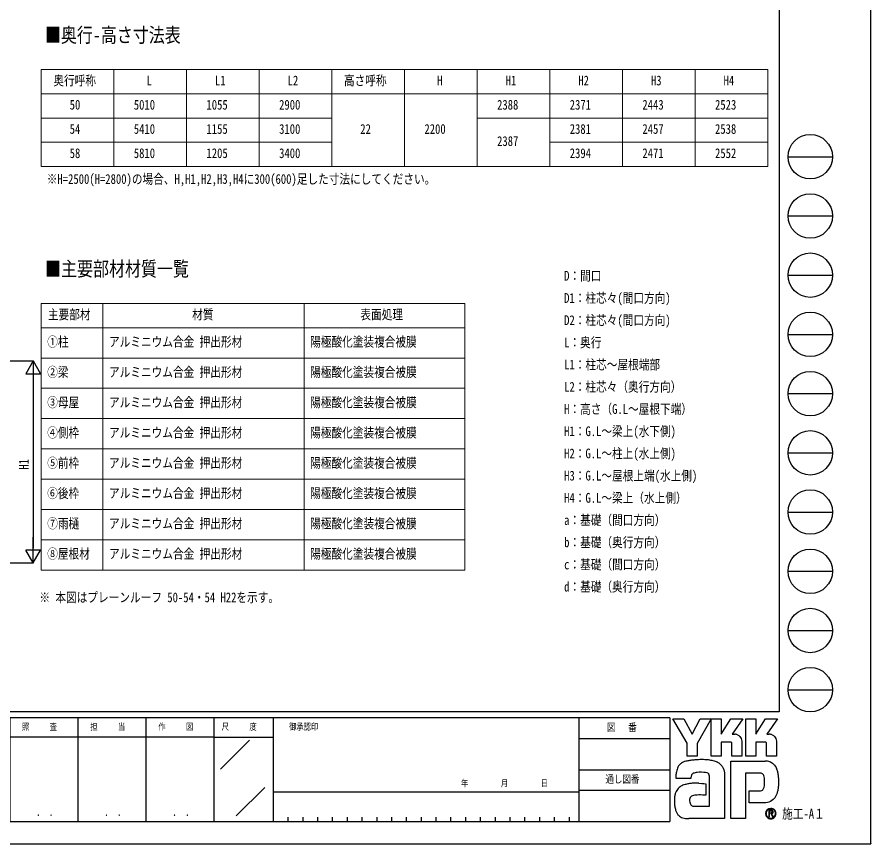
# Model space of a CAD drawing. Units: millimetres, scale not verified. Extents: x -14718 to 14718, y -10396 to 10396.
# Drawn here: x 4620 to 14718, y -10396 to -623 of the extents above; entities that cross this region are included whole.
import ezdxf
from ezdxf.enums import TextEntityAlignment as Align

# ---------------------------------------------------------------- set-up
doc = ezdxf.new("R2010")
doc.units = ezdxf.units.MM
doc.header["$LTSCALE"] = 50
doc.layers.add('0-1_TABLE1', color=7, linetype='Continuous', lineweight=18)
for name, color, linetype in [('0-2_USER1', 3, 'Continuous'), ('0-4_YKK_A1', 4, 'Continuous'), ('0-5_YKK_D', 6, 'Continuous'), ('0-6_YKK_ZWAK', 7, 'Continuous')]:
    doc.layers.add(name, color=color, linetype=linetype)
doc.styles.add('ＭＳ ゴシック', font='')
doc.styles.get('ＭＳ ゴシック').set_extended_font_data('MS Gothic')

msp = doc.modelspace()

# ---------------------------------------------------------------- linework, layer by layer
at = {"layer": '0-1_TABLE1'}
for p, q in [((4904.94, -1243.43), (13496.68, -1243.43)), ((4904.94, -1243.43), (4904.94, -2389)), ((5764.12, -1243.43), (5764.12, -2389)), ((6623.29, -1243.43), (6623.29, -2389)), ((7482.46, -1243.43), (7482.46, -2389)), ((8341.64, -1243.43), (8341.64, -2389)), ((9200.81, -1243.43), (9200.81, -2389)), ((10059.98, -1243.43), (10059.98, -2389)), ((10919.16, -1243.43), (10919.16, -2389)), ((11778.33, -1243.43), (11778.33, -2389)), ((12637.5, -1243.43), (12637.5, -2389)), ((13496.68, -1243.43), (13496.68, -2389)), ((4904.94, -1529.82), (13496.68, -1529.82)), ((4904.94, -1816.21), (8341.64, -1816.21)), ((10059.98, -1816.21), (13496.68, -1816.21)), ((4904.94, -2102.6), (8341.64, -2102.6)), ((10919.16, -2102.6), (13496.68, -2102.6)), ((4904.94, -2389), (13496.68, -2389)), ((4904.94, -4008.99), (9916.79, -4008.99)), ((4904.94, -4008.99), (4904.94, -7159.3)), ((5635.8, -4008.99), (5635.8, -7159.3)), ((8013.97, -4008.99), (8013.97, -7159.3)), ((9916.79, -4008.99), (9916.79, -7159.3)), ((4904.94, -4295.39), (9916.79, -4295.39)), ((4904.94, -4653.37), (9916.79, -4653.37)), ((4904.94, -5011.36), (9916.79, -5011.36)), ((4904.94, -5369.35), (9916.79, -5369.35)), ((4904.94, -5727.34), (9916.79, -5727.34)), ((4904.94, -6085.33), (9916.79, -6085.33)), ((4904.94, -6443.32), (9916.79, -6443.32)), ((4904.94, -6801.31), (9916.79, -6801.31)), ((4904.94, -7159.3), (9916.79, -7159.3))]:
    msp.add_line(p, q, dxfattribs=at)
at = {"layer": '0-4_YKK_A1'}
msp.add_line((-782.32, -7074.3), (4716.09, -7074.3), dxfattribs=at)
at = {"layer": '0-5_YKK_D'}
for p, q in [((3643.37, -4686.6), (4812.36, -4686.6)), ((4811.36, -4686.6), (4723.86, -4838.16)), ((4811.36, -4686.6), (4898.86, -4838.16)), ((4811.36, -4686.6), (4811.36, -4989.71)), ((4723.86, -4838.16), (4898.86, -4838.16)), ((4811.36, -4861.6), (4811.36, -6899.3)), ((4811.36, -7074.3), (4811.36, -6771.19)), ((4811.36, -7074.3), (4723.86, -6922.74)), ((4898.86, -6922.74), (4723.86, -6922.74)), ((4811.36, -7074.3), (4898.86, -6922.74)), ((4413.67, -7074.3), (4812.36, -7074.3))]:
    msp.add_line(p, q, dxfattribs=at)
msp.add_circle((14715.1, -10393.8), 2.4, dxfattribs=at)
at = {"layer": '0-6_YKK_ZWAK'}
for p, q in [((13632.57, 9713.7), (13632.57, -8836.3)), ((13737.57, -2273.8), (14262.57, -2273.8)), ((13737.57, -2973.8), (14262.57, -2973.8)), ((13737.57, -3673.8), (14262.57, -3673.8)), ((13737.57, -4373.8), (14262.57, -4373.8)), ((13737.57, -5073.8), (14262.57, -5073.8)), ((13737.57, -5773.8), (14262.57, -5773.8)), ((13737.57, -6473.8), (14262.57, -6473.8)), ((13737.57, -7173.8), (14262.57, -7173.8)), ((13737.57, -7873.8), (14262.57, -7873.8)), ((13737.57, -8573.8), (14262.57, -8573.8)), ((13632.57, -8836.3), (-13667.43, -8836.3)), ((5337.57, -8906.3), (5337.57, -10131.3)), ((6142.57, -8906.3), (6142.57, -10131.3)), ((6947.57, -8906.3), (6947.57, -10131.3)), ((7647.57, -8906.3), (6947.57, -8906.3)), ((11261.32, -8906.3), (7647.57, -8906.3)), ((7647.57, -8906.3), (7647.57, -10131.3)), ((11261.32, -8906.3), (11261.32, -10131.3)), ((12337.57, -8906.3), (11261.32, -8906.3)), ((12337.57, -8906.3), (12337.57, -10131.3)), ((6947.57, -9133.8), (4532.57, -9133.8)), ((6947.57, -9133.8), (7647.57, -9133.8)), ((7024.87, -9512.82), (7367.63, -9170.05)), ((11261.32, -9151.3), (12337.57, -9151.3)), ((11261.32, -9518.8), (12337.57, -9518.8)), ((7212.35, -10064.76), (7549.12, -9727.99)), ((7647.57, -9781.3), (11261.32, -9781.3)), ((12337.57, -9763.8), (11261.32, -9763.8)), ((7822.57, -10078.8), (7822.57, -10131.3)), ((7997.57, -10078.8), (7997.57, -10131.3)), ((8172.57, -10078.8), (8172.57, -10131.3)), ((8347.57, -10078.8), (8347.57, -10131.3)), ((8522.57, -10078.8), (8522.57, -10131.3)), ((8697.57, -10078.8), (8697.57, -10131.3)), ((8872.57, -10078.8), (8872.57, -10131.3)), ((9047.57, -10078.8), (9047.57, -10131.3)), ((9222.57, -10078.8), (9222.57, -10131.3)), ((9397.57, -10078.8), (9397.57, -10131.3)), ((9572.57, -10078.8), (9572.57, -10131.3)), ((9747.57, -10078.8), (9747.57, -10131.3)), ((9922.57, -10078.8), (9922.57, -10131.3)), ((10097.57, -10078.8), (10097.57, -10131.3)), ((10272.57, -10078.8), (10272.57, -10131.3)), ((10447.57, -10078.8), (10447.57, -10131.3)), ((10622.57, -10078.8), (10622.57, -10131.3)), ((10797.57, -10078.8), (10797.57, -10131.3)), ((10972.57, -10078.8), (10972.57, -10131.3)), ((11147.57, -10078.8), (11147.57, -10131.3)), ((13533.36, -10092.73), (13533.36, -10092.73)), ((4532.57, -10131.3), (6947.57, -10131.3)), ((6947.57, -10131.3), (7647.57, -10131.3)), ((7647.57, -10131.3), (11261.32, -10131.3)), ((11261.32, -10131.3), (12337.57, -10131.3))]:
    msp.add_line(p, q, dxfattribs=at)
for points in [[(-14717.5, -10393.8), (14717.5, -10393.8), (14717.5, 10396.2), (-14717.5, 10396.2)], [(12376.07, -8916.8), (12504.91, -8916.8), (12601.65, -9099.15), (12698.14, -8916.8), (12827.07, -8916.8), (12661.85, -9210.77), (12661.85, -9358.27), (12544.34, -9358.27), (12544.34, -9206.8)]]:
    msp.add_lwpolyline(points, close=True, dxfattribs=at)
for points in [[(6947.57, -8906.3), (4532.57, -8906.3), (4532.57, -10131.3)], [(13056.91, -9191.93), (12945.69, -9191.93), (12945.69, -9358.14), (12827.2, -9358.14), (12827.2, -8916.8), (12945.69, -8916.8), (12945.69, -9097.35), (13062.24, -8916.8), (13201.44, -8916.8), (13076.56, -9099.54), (13080.98, -9099.54), (13085.87, -9099.54), (13090.88, -9099.54), (13095.71, -9099.54), (13100.03, -9099.54), (13103.51, -9099.54), (13105.84, -9099.54), (13106.68, -9099.54)], [(13466.29, -9191.93), (13355.19, -9191.93), (13355.19, -9358.27), (13236.64, -9358.27), (13236.64, -8916.8), (13355.19, -8916.8), (13355.19, -9097.35), (13471.61, -8916.8), (13610.81, -8916.8), (13485.93, -9099.54), (13490.4, -9099.54), (13495.31, -9099.54), (13500.33, -9099.54), (13505.15, -9099.54), (13509.45, -9099.54), (13512.91, -9099.54), (13515.22, -9099.54), (13516.06, -9099.54)], [(13140.77, -9106.55), (13154.92, -9114.63), (13166.9, -9125.17), (13176.54, -9137.72), (13183.64, -9151.82), (13188.04, -9167.04), (13189.54, -9182.92), (13189.54, -9358.56), (13073.94, -9358.56), (13073.94, -9208.73)], [(13550.19, -9106.55), (13564.38, -9114.63), (13576.41, -9125.17), (13586.09, -9137.72), (13593.24, -9151.82), (13597.66, -9167.04), (13599.18, -9182.92), (13599.18, -9358.27), (13483.31, -9358.27), (13483.31, -9208.73)], [(13401.04, -9559.07), (13234.18, -9559.07), (13234.18, -10096.3), (13059.31, -10096.3), (13059.31, -9416.57), (13465.73, -9416.57)], [(13575.5, -9464.59), (13586.9, -9478.99), (13595.45, -9492.93), (13601.41, -9505.55)], [(12616.79, -9561.89), (12608.65, -9566.47), (12602.31, -9572.06), (12597.51, -9578.59), (12594.02, -9585.98), (12591.62, -9594.16), (12590.06, -9603.04), (12589.12, -9612.56), (12588.55, -9622.64), (12413.61, -9623.06), (12414.12, -9599.13), (12415.09, -9572.25)], [(12976.98, -9515.88), (12981.95, -9535.96), (12984.76, -9557.45), (12985.65, -9580.35), (12985.65, -10096.3), (12563.43, -10096.3)], [(12683.81, -9678.15), (12716.93, -9680.33), (12742.96, -9683.25), (12759.99, -9685.98), (12766.09, -9687.61), (12766.09, -9821.45), (12746.73, -9819.41), (12725.5, -9818.26), (12703.76, -9817.82), (12682.9, -9817.88), (12664.29, -9818.27), (12649.29, -9818.78), (12639.29, -9819.23), (12635.65, -9819.42), (12620.52, -9822.19), (12607.47, -9826.52), (12596.51, -9832.44), (12587.63, -9839.99), (12580.84, -9849.19), (12576.14, -9860.07), (12573.53, -9872.65), (12573, -9886.97), (12574.67, -9902.71), (12578.01, -9915.73), (12582.82, -9926.26), (12588.89, -9934.56), (12596.01, -9940.88), (12603.97, -9945.47), (12612.56, -9948.57), (12621.56, -9950.43), (12807.42, -9950.43), (12807.42, -9606.56), (12807.47, -9599.74), (12807.12, -9593.08), (12806.24, -9586.65), (12804.75, -9580.56), (12802.52, -9574.89), (12799.45, -9569.72), (12795.43, -9565.14), (12790.36, -9561.24)], [(12790.36, -9561.24), (12779.46, -9556.96), (12762.03, -9553.33), (12739.79, -9550.66), (12714.48, -9549.23), (12687.79, -9549.34), (12661.47, -9551.29)], [(13460.39, -9662.29), (13460.17, -9640.01), (13459.11, -9619.94), (13456.6, -9602.32), (13452.03, -9587.37)], [(13560.97, -9872.2), (13544.82, -9884.75), (13528.01, -9894.62), (13510.64, -9901.98), (13492.85, -9907.02), (13474.77, -9909.91), (13456.52, -9910.83), (13276.76, -9910.83), (13276.76, -9769.62), (13378.13, -9769.62), (13396.82, -9769.36), (13413.25, -9767.77), (13427.35, -9763.63)], [(13561.12, -10017.89), (13561.04, -10015.84), (13560.78, -10013.86), (13560.36, -10011.97), (13559.77, -10010.16), (13559.01, -10008.44), (13558.09, -10006.83), (13557.02, -10005.33), (13555.78, -10003.94), (13554.16, -10002.51), (13552.36, -10001.26), (13550.39, -10000.2), (13548.26, -9999.32), (13545.97, -9998.64), (13543.54, -9998.15), (13540.97, -9997.85), (13538.27, -9997.75), (13511.74, -9997.75), (13511.74, -10075.79), (13519.76, -10075.79), (13519.76, -10005.71), (13538.27, -10005.71), (13540.18, -10005.77), (13541.98, -10005.96), (13543.66, -10006.27), (13545.22, -10006.7), (13546.65, -10007.25), (13547.95, -10007.91), (13549.11, -10008.69), (13550.13, -10009.58)], [(13553.26, -10017.89), (13552.77, -10021.64), (13551.43, -10024.6), (13549.41, -10026.85), (13546.91, -10028.49), (13544.1, -10029.6), (13541.17, -10030.29), (13538.29, -10030.64), (13535.65, -10030.73), (13528.71, -10030.73), (13532.21, -10036.69), (13555.13, -10076.05), (13564.3, -10076.05), (13542.2, -10038.17), (13544.27, -10037.76), (13546.24, -10037.23), (13548.12, -10036.6), (13549.88, -10035.86), (13551.54, -10035.01), (13553.08, -10034.05), (13554.49, -10032.99), (13555.78, -10031.81)]]:
    msp.add_lwpolyline(points, dxfattribs=at)
for centre in [(14000.07, -2273.8), (14000.07, -2973.8), (14000.07, -3673.8), (14000.07, -4373.8), (14000.07, -5073.8), (14000.07, -5773.8), (14000.07, -6473.8), (14000.07, -7173.8), (14000.07, -7873.8), (14000.07, -8573.8)]:
    msp.add_circle(centre, 262.5, dxfattribs=at)
for centre, radius, start, end in [((13106.86, -9186.96), 87.42, 78.26798, 90.11215), ((13108.11, -9180.6), 80.94, 66.19963, 78.22058), ((13516.23, -9187.12), 87.58, 78.27851, 90.10826), ((13517.43, -9180.98), 81.32, 66.2483, 78.23226), ((13057.53, -9208.33), 16.41, 358.57817, 92.1683), ((13466.98, -9208.25), 16.33, 358.29941, 92.43455), ((12570.62, -9558.31), 152.53, 152.2125, 163.4865), ((12547.28, -9546.24), 126.25, 138.03852, 152.12015), ((12547.26, -9546.83), 126.64, 122.60463, 137.83438), ((12564, -9573.91), 158.47, 108.37421, 122.42809), ((12590.52, -9668.22), 256.38, 100.93159, 107.35499), ((12677.19, -10088.66), 685.64, 97.86054, 101.37938), ((12717.87, -10371.33), 971.23, 94.90201, 97.9576), ((12720.64, -10393.96), 994, 91.6169, 94.94971), ((12716.79, -10233.01), 833.01, 87.51794, 91.66439), ((12727.61, -10001.02), 600.77, 81.92631, 87.59083), ((12759.56, -9782.11), 379.54, 73.67137, 82.05943), ((12806.94, -9623.51), 214.03, 60.60528, 73.9085), ((12826.34, -9584.83), 170.81, 52.17347, 59.90542), ((12843.69, -9562.37), 142.43, 43.55042, 52.14561), ((12853.25, -9553.13), 129.14, 34.48659, 43.50182), ((12853.31, -9552.93), 128.97, 25.58915, 34.43128), ((13459.09, -9603.55), 187.09, 78.73198, 87.96551), ((13464.58, -9575.49), 158.51, 69.03034, 78.69541), ((13469.69, -9561.85), 143.94, 59.39484, 68.9885), ((13472.06, -9557.7), 139.16, 50.3012, 59.3616), ((13471.19, -9558.68), 140.47, 42.05209, 50.28551), ((12732.32, -9590.4), 317.75, 171.55622, 176.72493), ((12624.64, -9574.33), 208.88, 163.48385, 171.57982), ((12662.97, -9671.5), 118.94, 102.4979, 112.84632), ((12685.98, -9770.78), 220.85, 96.37207, 102.75341), ((12841.84, -9558.31), 141.65, 17.43089, 25.54591), ((13402, -9644.84), 85.77, 77.94572, 90.63794), ((13409.45, -9609.86), 50.01, 60.20991, 77.92418), ((13414.28, -9600.77), 39.72, 39.8078, 59.75378), ((13407.49, -9605.96), 48.26, 22.65544, 39.38165), ((13401.82, -9598.64), 220.22, 14.76267, 25.00486), ((13266.76, -9635.45), 360.21, 7.9139, 14.95041), ((13131.85, -9655.07), 496.54, 2.54376, 8.01251), ((12624.58, -10049.45), 369.75, 99.87193, 106.59825), ((12644.25, -10160.25), 482.28, 94.78469, 99.91711), ((12653.83, -10270.5), 592.94, 90.80099, 94.81812), ((12655.28, -10352.59), 675.05, 87.57779, 90.82714), ((13062.71, -9664.32), 397.69, 355.2339, 0.29193), ((13076.59, -9660.56), 551.86, 352.8937, 357.82206), ((13054.52, -9659.14), 573.97, 357.76419, 2.60674), ((12573.6, -9855.81), 178.16, 153.89178, 164.94341), ((12547.25, -9843.14), 148.92, 142.04688, 153.80771), ((12542.16, -9839.5), 142.67, 130.60221, 141.94427), ((12550.56, -9849.6), 155.81, 120.60724, 130.53081), ((12567.15, -9877.81), 188.53, 112.58838, 120.58162), ((12589.48, -9931.45), 246.63, 106.61303, 112.59024), ((13411.02, -9726.8), 40.29, 293.91672, 314.09376), ((13405.52, -9721.95), 47.6, 314.78099, 333.92928), ((13370.17, -9704.78), 86.9, 334.00676, 347.34989), ((13273.74, -9682.45), 185.88, 347.14308, 355.40008), ((13346.92, -9711.71), 276.41, 339.22498, 347.31457), ((13192.02, -9675.57), 435.46, 347.15166, 352.97565), ((12733.47, -9881), 340.51, 174.55588, 182.47272), ((12631.44, -9871.23), 238.02, 164.97537, 174.56739), ((13444.3, -9740.65), 175.83, 311.57033, 318.66243), ((13423.95, -9722.8), 202.9, 318.67367, 325.29112), ((13476.26, -9761.79), 137.72, 326.23251, 339.61931), ((12923.74, -9878.01), 530.77, 181.90948, 187.89042), ((12700.42, -9909.42), 305.25, 187.80471, 196.36971), ((12582.52, -9944.25), 182.31, 196.3102, 208.20993), ((13533.46, -10037.46), 61.74, 90.09157, 179.92363), ((13533.23, -10036.95), 54.8, 89.86602, 135.149), ((13533.45, -10037.35), 61.63, 44.93442, 90.08536), ((13533.47, -10037.37), 55.21, 45.03108, 90.11509), ((13533.94, -10037.16), 61.15, 359.78949, 45.13288), ((12531.17, -9971.58), 124.15, 208.29777, 223.35561), ((12519.59, -9981.77), 108.73, 223.64205, 239.63663), ((12529.2, -9964.28), 128.68, 239.8785, 253.65355), ((12546.8, -9903.83), 191.64, 253.69102, 263.74909), ((12561.7, -9771.14), 325.16, 263.68487, 270.30455), ((13533.08, -10037.53), 61.37, 179.86065, 225.14399), ((13533.07, -10037.26), 54.9, 134.8007, 180.12175), ((13532.85, -10037.62), 54.68, 179.75513, 225.29722), ((13533.37, -10037.54), 61.57, 224.94536, 269.98445), ((13533.25, -10038.11), 54.62, 224.62822, 270.10973), ((13533.27, -10037.29), 55.44, 270.09072, 359.90926), ((13533.37, -10037.23), 61.88, 269.98802, 314.93777), ((13541.53, -10017.56), 11.73, 358.3894, 42.86139), ((13541.76, -10018.45), 19.37, 316.37674, 1.6565), ((13533.51, -10037.39), 55.2, 0.00643, 45.07115), ((13533.79, -10037.63), 61.3, 314.92572, 0.23508)]:
    msp.add_arc(centre, radius, start, end, dxfattribs=at)

# ---------------------------------------------------------------- texts
at = {"layer": '0-1_TABLE1', "style": 'ＭＳ ゴシック', "width": 0.8}
for s, p in [('奥行呼称', (5048.93, -1465.38)), ('高さ呼称', (8485.62, -1465.38)), ('L', (6151.7, -1465.38)), ('L1', (6960.48, -1465.38)), ('L2', (7819.65, -1465.38)), ('H', (9588.4, -1465.38)), ('H1', (10397.17, -1465.38)), ('H2', (11256.34, -1465.38)), ('H3', (12115.52, -1465.38)), ('H4', (12974.69, -1465.38)), ('50', (5242.13, -1751.77)), ('5010', (6000.5, -1751.77)), ('1055', (6859.68, -1751.77)), ('2900', (7718.85, -1751.77)), ('2388', (10296.37, -1751.77)), ('2371', (11155.54, -1751.77)), ('2443', (12014.72, -1751.77)), ('2523', (12873.89, -1751.77)), ('54', (5242.13, -2038.16)), ('5410', (6000.5, -2038.16)), ('1155', (6859.68, -2038.16)), ('3100', (7718.85, -2038.16)), ('22', (8678.82, -2038.16)), ('2200', (9437.2, -2038.16)), ('2381', (11155.54, -2038.16)), ('2457', (12014.72, -2038.16)), ('2538', (12873.89, -2038.16)), ('2387', (10296.37, -2181.35)), ('58', (5242.13, -2324.55)), ('5810', (6000.5, -2324.55)), ('1205', (6859.68, -2324.55)), ('3400', (7718.85, -2324.55)), ('2394', (11155.54, -2324.55)), ('2471', (12014.72, -2324.55)), ('2552', (12873.89, -2324.55)), ('主要部材', (4984.77, -4230.94)), ('材質', (6690.49, -4230.94)), ('表面処理', (8679.78, -4230.94)), ('①柱', (4976.54, -4553.13)), ('アルミニウム合金 押出形材', (5707.4, -4553.13)), ('陽極酸化塗装複合被膜', (8085.57, -4553.13)), ('②梁', (4976.54, -4911.12)), ('アルミニウム合金 押出形材', (5707.4, -4911.12)), ('陽極酸化塗装複合被膜', (8085.57, -4911.12)), ('③母屋', (4976.54, -5269.11)), ('アルミニウム合金 押出形材', (5707.4, -5269.11)), ('陽極酸化塗装複合被膜', (8085.57, -5269.11)), ('④側枠', (4976.54, -5627.1)), ('アルミニウム合金 押出形材', (5707.4, -5627.1)), ('陽極酸化塗装複合被膜', (8085.57, -5627.1)), ('⑤前枠', (4976.54, -5985.09)), ('アルミニウム合金 押出形材', (5707.4, -5985.09)), ('陽極酸化塗装複合被膜', (8085.57, -5985.09)), ('⑥後枠', (4976.54, -6343.07)), ('アルミニウム合金 押出形材', (5707.4, -6343.07)), ('陽極酸化塗装複合被膜', (8085.57, -6343.07)), ('⑦雨樋', (4976.54, -6701.06)), ('アルミニウム合金 押出形材', (5707.4, -6701.06)), ('陽極酸化塗装複合被膜', (8085.57, -6701.06)), ('⑧屋根材', (4976.54, -7059.05)), ('アルミニウム合金 押出形材', (5707.4, -7059.05)), ('陽極酸化塗装複合被膜', (8085.57, -7059.05))]:
    msp.add_text(s, height=115.5, dxfattribs=at).set_placement(p, align=Align.BOTTOM_LEFT)
at = {"layer": '0-2_USER1', "style": 'ＭＳ ゴシック', "width": 0.8}
for s, height, p in [('■奥行-高さ寸法表', 173.2, (4949.29, -974.1)), ('※H=2500(H=2800)の場合、H,H1,H2,H3,H4に300(600)足した寸法にしてください。', 115.5, (4971.5, -2629.3)), ('■主要部材材質一覧', 173.2, (4951.29, -3737.1)), ('D：間口', 115.5, (11089.5, -3773.3)), ('D1：柱芯々(間口方向)', 115.5, (11089.5, -4035.8)), ('D2：柱芯々(間口方向)', 115.5, (11089.5, -4298.3)), ('L：奥行', 115.5, (11089.5, -4560.8)), ('L1：柱芯～屋根端部', 115.5, (11089.5, -4823.3)), ('L2：柱芯々（奥行方向）', 115.5, (11089.5, -5085.8)), ('H：高さ（G.L～屋根下端）', 115.5, (11089.5, -5348.3)), ('H1：G.L～梁上(水下側)', 115.5, (11089.5, -5610.8)), ('H2：G.L～柱上(水上側)', 115.5, (11089.5, -5873.3)), ('H3：G.L～屋根上端(水上側)', 115.5, (11089.5, -6135.8)), ('H4：G.L～梁上（水上側）', 115.5, (11089.5, -6398.3)), ('a：基礎（間口方向）', 115.5, (11089.5, -6660.8)), ('b：基礎（奥行方向）', 115.5, (11089.5, -6923.3)), ('c：基礎（間口方向）', 115.5, (11089.5, -7185.8)), ('d：基礎（奥行方向）', 115.5, (11089.5, -7448.3)), ('※ 本図はプレーンルーフ 50-54・54 H22を示す。', 115.5, (4884.5, -7574.3))]:
    msp.add_text(s, height=height, dxfattribs=at).set_placement(p, align=Align.BOTTOM_LEFT)
at = {"layer": '0-5_YKK_D', "style": 'ＭＳ ゴシック', "width": 0.8}
msp.add_text('H1', height=115.5, rotation=90, dxfattribs=at).set_placement((4791.36, -5972.85), align=Align.BOTTOM_LEFT)
at = {"layer": '0-6_YKK_ZWAK', "style": 'ＭＳ ゴシック', "width": 0.8}
for s, height, p in [('照     査', 76.98, (4677.47, -9072.55)), ('担     当', 76.98, (5485.27, -9072.55)), ('作     図', 76.98, (6290.27, -9072.55)), ('尺     度', 76.98, (7039.97, -9072.55)), ('御承認印', 76.98, (7836.98, -9072.55)), ('図\u3000 番', 89.81, (11596.91, -9090.05)), ('通し図番', 89.81, (11577.31, -9702.55)), ('年        月        日', 76.98, (9869.67, -9740.05)), ('施工-A１', 115.5, (13667.57, -10131.3)), ('． ．', 90.71, (4847.5, -10094.03)), ('． ．', 90.71, (5652.5, -10094.03)), ('． ．', 90.71, (6457.5, -10094.03))]:
    msp.add_text(s, height=height, dxfattribs=at).set_placement(p, align=Align.BOTTOM_LEFT)

doc.saveas('drawing.dxf')
